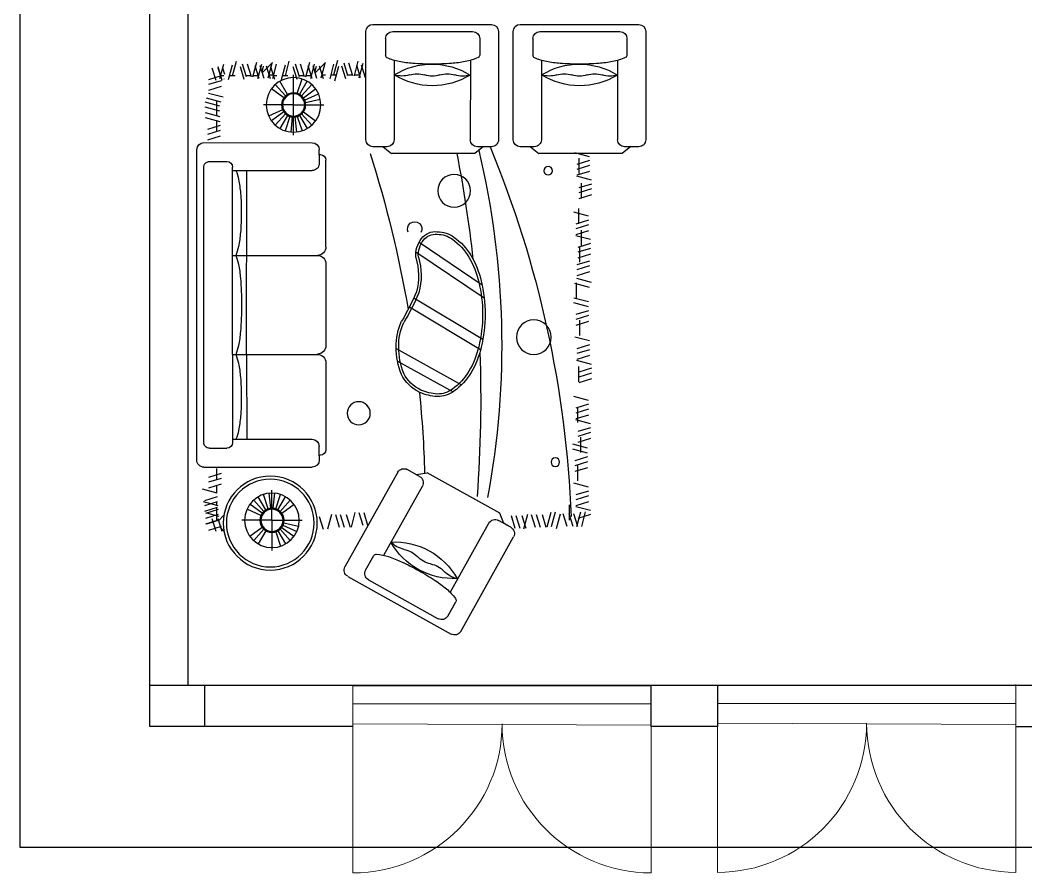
# Model space of a CAD drawing. Header units: millimetres. Extents: x -627 to 20370, y 1538 to 15679.
# Drawn here: x 1802 to 2409, y 7220 to 7734 of the extents above; entities that cross this region are included whole.
import ezdxf

# ---------------------------------------------------------------- set-up
doc = ezdxf.new("R2010")
doc.units = ezdxf.units.MM
for name, color, linetype in [('3', 3, 'Continuous'), ('Hidden', 5, 'Continuous'), ('平面布置', 7, 'Continuous')]:
    doc.layers.add(name, color=color, linetype=linetype)
doc.layers.add('blue', color=160, linetype='Continuous', lineweight=5)
doc.layers.add('new', color=3, linetype='Continuous', lineweight=30)

# ---------------------------------------------------------------- blocks, each defined once
blk = doc.blocks.new('salon1')
at = {"color": 253}
blk.add_line((-0.7733, 3.4197), (-0.6692, 3.4211), dxfattribs=at)
at = {"layer": '3', "color": 7}
for p, q in [((1.5503, 2.9498), (0.8965, 2.9496)), ((0.854, 2.8774), (0.8475, 2.8774)), ((0.854, 2.8763), (0.854, 2.907)), ((0.8542, 2.8805), (0.8542, 2.8241)), ((1.5931, 1.033), (1.5928, 2.9073)), ((0.8137, 2.3202), (0.8135, 2.8433)), ((1.3771, 1.6716), (1.3769, 2.8019)), ((1.5163, 2.836), (1.4109, 2.836)), ((1.551, 1.1389), (1.5503, 2.802)), ((1.3769, 2.7818), (0.8968, 2.7816)), ((1.292, 1.6717), (1.2918, 2.7818)), ((0.9974, 2.2692), (0.8647, 2.2691)), ((1.3771, 2.2694), (0.9974, 2.2692)), ((0.8137, 2.2181), (0.8137, 1.7229)), ((0.9974, 1.6718), (0.8647, 1.6718)), ((1.3771, 1.6716), (0.9974, 1.6718)), ((1.292, 1.6718), (1.2918, 1.1592)), ((1.3771, 1.6718), (1.3769, 1.1391)), ((0.8137, 1.6208), (0.8135, 1.0977)), ((1.3769, 1.1592), (0.8968, 1.1594)), ((0.8542, 1.0605), (0.8542, 1.1168)), ((1.5163, 1.105), (1.4109, 1.105)), ((0.854, 1.0636), (0.8475, 1.0636)), ((0.854, 1.0647), (0.854, 1.034)), ((0.2482, 0.9353), (0.3225, 0.9767)), ((1.5503, 0.9912), (0.8965, 0.9914)), ((-0.2354, 0.7128), (0.2035, 0.9579)), ((0.2677, 0.9462), (0.2035, 0.9579)), ((0.3803, 0.9603), (0.6987, 0.3901)), ((0.4651, 0.4596), (0.2318, 0.8774)), ((1.1394, 0.6703), (1.1394, 0.852)), ((1.0907, 0.7244), (1.0292, 0.7927)), ((1.103, 0.7333), (1.0571, 0.8129)), ((1.1169, 0.7395), (1.0885, 0.8269)), ((1.1318, 0.7427), (1.1222, 0.8341)), ((1.147, 0.7427), (1.1566, 0.8341)), ((1.1619, 0.7395), (1.1903, 0.8269)), ((1.1758, 0.7333), (1.2218, 0.8129)), ((1.1881, 0.7244), (1.2496, 0.7927)), ((1.0805, 0.7131), (1.0062, 0.7671)), ((1.1232, 0.7412), (1.1279, 0.7365)), ((1.1983, 0.7131), (1.2727, 0.7671)), ((1.2059, 0.6999), (1.2899, 0.7373)), ((-0.302, 0.6281), (-0.2277, 0.6696)), ((-0.2595, 0.651), (-0.2354, 0.7128)), ((1.1394, 0.6703), (0.9577, 0.6703)), ((1.1394, 0.6703), (1.1394, 0.4886)), ((1.1394, 0.6703), (1.3211, 0.6703)), ((-0.2568, 0.6579), (-0.2833, 0.6385)), ((0.0635, 0.2353), (-0.1698, 0.6532)), ((1.0682, 0.6551), (0.9783, 0.636)), ((1.0729, 0.6407), (0.989, 0.6033)), ((1.0805, 0.6275), (1.0062, 0.5735)), ((1.0907, 0.6162), (1.0292, 0.5479)), ((1.103, 0.6073), (1.0571, 0.5276)), ((1.1758, 0.6073), (1.2218, 0.5276)), ((1.1881, 0.6162), (1.2496, 0.5479)), ((1.1983, 0.6275), (1.2727, 0.5735)), ((1.2056, 0.6587), (1.2104, 0.654)), ((0, 0), (-0.3184, 0.5702)), ((1.1169, 0.6011), (1.0885, 0.5136)), ((0.574, 0.3692), (0.5245, 0.458)), ((0.6823, 0.3322), (0.0579, -0.0164)), ((0.5576, 0.3113), (0.1365, 0.0762)), ((0.0786, 0.0926), (0.0303, 0.1792))]:
    blk.add_line(p, q, dxfattribs=at)
for centre, radius in [((1.1495, 0.6537), 0.2835), ((1.1394, 0.6703), 0.1647), ((1.1394, 0.6703), 0.0728), ((1.1394, 0.6703), 0.0672)]:
    blk.add_circle(centre, radius, dxfattribs=at)
for centre, radius, start, end in [((0.8965, 2.907), 0.0425, 90.02282, 180.02282), ((1.5503, 2.9073), 0.0425, 0.02282, 90.02282), ((0.8475, 2.8433), 0.034, 90.02282, 180.02282), ((0.8968, 2.8242), 0.0425, 180.02282, 270.02282), ((1.4109, 2.8019), 0.034, 90.02282, 180.02282), ((1.5158, 2.8007), 0.0352, 357.88723, 89.23805), ((1.6407, 2.6674), 0.3057, 158.0125, 168.49669), ((2.0565, 2.5828), 0.73, 168.49669, 175.19454), ((2.7282, 2.5263), 1.404, 175.19454, 180.02282), ((2.7282, 2.5263), 1.404, 180.02282, 184.8511), ((0.252, 2.0836), 0.3637, 125.46058, 149.81978), ((0.252, 2.0836), 0.3481, 125.46058, 149.81978), ((0.1422, 2.2376), 0.1746, 90, 125.46058), ((0.1422, 2.2376), 0.159, 89.69663, 125.46058), ((0.1533, 2.3084), 0.1043, 36.78006, 96.07492), ((0.1533, 2.3084), 0.0888, 36.61066, 96.60005), ((0.1126, 2.2713), 0.1592, 354.55266, 38.73699), ((2.0566, 2.4693), 0.73, 184.8511, 191.54896), ((0.1126, 2.2713), 0.1436, 355.15636, 38.84477), ((0.8647, 2.3202), 0.051, 180.02282, 270.02282), ((1.6408, 2.3843), 0.3057, 191.54896, 202.40938), ((0.4274, 1.9815), 0.5667, 149.81978, 166.45624), ((0.4274, 1.9815), 0.5511, 149.81978, 166.45624), ((0.6342, 2.1456), 0.3951, 163.29264, 194.91168), ((0.6342, 2.1456), 0.3795, 163.05682, 194.73896), ((0.8647, 2.2181), 0.051, 89.97718, 179.97718), ((1.6408, 2.1544), 0.3057, 157.59062, 168.45104), ((1.6409, 2.1556), 0.3057, 157.63626, 158.20011), ((2.0566, 2.0694), 0.73, 168.45104, 175.1489), ((3.588, 1.9577), 2.2655, 175.60792, 179.67522), ((0.7058, 1.9145), 0.853, 166.45624, 180), ((0.7058, 1.9145), 0.8374, 166.45624, 180), ((1.802, 2.7134), 1.688, 203.36802, 210.20084), ((1.802, 2.7134), 1.6724, 203.40782, 210.22383), ((3.588, 1.9833), 2.2655, 180.32478, 184.39208), ((0.7058, 1.9145), 0.853, 180, 193.54376), ((0.7058, 1.9145), 0.8374, 180, 193.54376), ((0.0427, 1.7229), 0.332, 358.91103, 25.20363), ((0.0427, 1.7229), 0.3476, 358.92916, 25.31733), ((2.0566, 1.8716), 0.73, 184.8511, 191.54896), ((0.4274, 1.8474), 0.5667, 193.54376, 210.18022), ((0.4274, 1.8474), 0.5511, 193.54376, 210.18022), ((-0.0722, 1.7188), 0.4469, 338.80136, 359.717), ((-0.0722, 1.7188), 0.4624, 338.6984, 359.70345), ((0.8648, 1.7249), 0.0511, 179.83772, 269.99046), ((1.6408, 1.7866), 0.3057, 191.54896, 202.40938), ((0.8647, 1.6208), 0.051, 89.97718, 179.97718), ((1.6408, 1.5567), 0.3057, 157.59062, 168.45104), ((1.6409, 1.7854), 0.3057, 201.79989, 202.36374), ((2.0566, 1.4717), 0.73, 168.45104, 175.1489), ((0.252, 1.7454), 0.3637, 210.18022, 234.53942), ((0.252, 1.7454), 0.3481, 210.18022, 234.53942), ((0.1415, 1.6622), 0.2284, 295.61187, 332.65084), ((0.1415, 1.6622), 0.244, 295.5264, 332.84911), ((2.7282, 1.4147), 1.404, 175.1489, 179.97718), ((0.1422, 1.5913), 0.159, 234.53942, 269.79814), ((0.1422, 1.5913), 0.1746, 234.53942, 270), ((0.1184, 1.7439), 0.3124, 274.26561, 292.94903), ((0.1184, 1.7439), 0.328, 274.16056, 293.01206), ((2.7282, 1.4147), 1.404, 179.97718, 184.80546), ((2.0565, 1.3582), 0.73, 184.80546, 191.50331), ((0.8968, 1.1168), 0.0425, 89.97718, 179.97718), ((1.6407, 1.2736), 0.3057, 191.50331, 201.9875), ((0.8475, 1.0976), 0.034, 179.97718, 269.97718), ((1.4109, 1.1391), 0.034, 179.97718, 269.97718), ((1.5158, 1.1402), 0.0352, 270.76195, 2.11277), ((0.8965, 1.034), 0.0425, 179.97718, 269.97718), ((1.5501, 1.0341), 0.0429, 270.21182, 1.55427), ((0.3432, 0.9396), 0.0425, 29.17446, 119.17446), ((0.269, 0.8981), 0.0425, 119.17446, 209.17446), ((-0.207, 0.6324), 0.0425, 29.17446, 119.17446), ((-0.2812, 0.591), 0.0425, 119.17446, 209.17446), ((0.6861, -0.2923), 0.7845, 108.65989, 114.77827), ((0.5389, 0.1435), 0.3246, 95.45991, 108.65989), ((0.5096, 0.4497), 0.017, 29.17446, 95.45991), ((0.9939, -0.9591), 1.5189, 119.17446, 123.57065), ((0.9939, -0.9591), 1.5189, 114.77827, 119.17446), ((0.5369, 0.3485), 0.0425, 299.17446, 29.17446), ((0.6616, 0.3694), 0.0425, 299.17446, 29.17446), ((0.5878, -0.3472), 0.7845, 123.57065, 129.68903), ((0.294, 0.0068), 0.3246, 129.68903, 144.01558), ((0.0451, 0.1875), 0.017, 144.01558, 209.17446), ((0.1158, 0.1133), 0.0425, 209.17446, 299.17446), ((0.0371, 0.0207), 0.0425, 209.17446, 299.17446)]:
    blk.add_arc(centre, radius, start, end, dxfattribs=at)
at = {"layer": '平面布置', "color": 7}
for p, q in [((-0.359, 3.6633), (-1.0742, 3.663)), ((0.5298, 3.6633), (-0.1854, 3.663)), ((-1.1167, 3.6205), (-1.1165, 2.9674)), ((-0.478, 3.6207), (-0.9604, 3.6205)), ((-0.3162, 2.9677), (-0.3165, 3.6208)), ((-0.2279, 3.6205), (-0.2276, 2.9674)), ((0.4108, 3.6207), (-0.0715, 3.6205)), ((0.5726, 2.9677), (0.5724, 3.6208)), ((-1.0029, 3.578), (-1.0028, 3.4788)), ((-0.4355, 3.5782), (-0.4355, 3.4765)), ((-0.114, 3.578), (-0.114, 3.4788)), ((0.4533, 3.5782), (0.4534, 3.4765)), ((-0.9465, 3.4461), (-0.9464, 2.9675)), ((-0.4865, 3.4462), (-0.4863, 2.9676)), ((-0.0577, 3.4461), (-0.0575, 2.9675)), ((0.4023, 3.4462), (0.4025, 2.9676)), ((1.0089, 2.9946), (1.0089, 3.3593)), ((0.9602, 3.2316), (0.8987, 3.3)), ((0.9725, 3.2406), (0.9266, 3.3202)), ((0.9864, 3.2468), (0.958, 3.3342)), ((1.0453, 3.2406), (1.0913, 3.3202)), ((1.0576, 3.2316), (1.1191, 3.3)), ((0.9424, 3.2072), (0.8585, 3.2446)), ((0.95, 3.2203), (0.8757, 3.2744)), ((1.0678, 3.2203), (1.1422, 3.2744)), ((1.0089, 3.1776), (0.8272, 3.1776)), ((0.9377, 3.1927), (0.8478, 3.2118)), ((1.0089, 3.1776), (1.1906, 3.1776)), ((0.95, 3.1348), (0.8757, 3.0808)), ((0.9602, 3.1235), (0.8987, 3.0552)), ((0.9725, 3.1145), (0.9266, 3.0349)), ((0.9864, 3.1083), (0.958, 3.0209)), ((1.0013, 3.1052), (0.9917, 3.0138)), ((1.0165, 3.1052), (1.0261, 3.0138)), ((1.0314, 3.1083), (1.0598, 3.0209)), ((1.0453, 3.1145), (1.0913, 3.0349)), ((1.0576, 3.1235), (1.1191, 3.0552)), ((1.0678, 3.1348), (1.1422, 3.0808)), ((1.0754, 3.148), (1.1594, 3.1106)), ((-1.0739, 2.9249), (-0.9889, 2.9249)), ((-1.0257, 2.9256), (-0.9745, 2.8834)), ((-0.4215, 2.9251), (-0.4718, 2.8836)), ((-0.4438, 2.9251), (-0.3587, 2.9252)), ((-0.1851, 2.9249), (-0.1, 2.9249)), ((-0.1368, 2.9256), (-0.0856, 2.8834)), ((0.4674, 2.9251), (0.4171, 2.8836)), ((0.4451, 2.9251), (0.5301, 2.9252)), ((-0.9745, 2.8834), (-0.4718, 2.8836)), ((-0.0856, 2.8834), (0.4171, 2.8836))]:
    blk.add_line(p, q, dxfattribs=at)
at = {"layer": '平面布置', "color": 252}
for p, q in [((0.5748, 3.3415), (0.5983, 3.418)), ((0.6124, 3.3415), (0.5889, 3.4297)), ((0.6042, 3.3415), (0.6277, 3.418)), ((0.6418, 3.3533), (0.6183, 3.4415)), ((0.6511, 3.3533), (0.6747, 3.4297)), ((0.6806, 3.3533), (0.7041, 3.4297)), ((0.6944, 3.3356), (0.7179, 3.4121)), ((0.7591, 3.3239), (0.7355, 3.4121)), ((0.7653, 3.3592), (0.7418, 3.4474)), ((0.7885, 3.3356), (0.765, 3.4238)), ((0.8171, 3.4338), (0.8789, 3.3719)), ((0.8419, 3.3415), (0.8184, 3.4297)), ((0.829, 3.3356), (0.8525, 3.4121)), ((0.8676, 3.3362), (0.8911, 3.4126)), ((0.88, 3.3752), (0.8701, 3.4121)), ((0.9052, 3.3362), (0.8817, 3.4244)), ((0.897, 3.3362), (0.9205, 3.4126)), ((0.9346, 3.348), (0.9111, 3.4362)), ((0.9439, 3.348), (0.9675, 3.4244)), ((0.9734, 3.348), (0.9969, 3.4244)), ((0.9872, 3.3303), (1.0107, 3.4068)), ((1.0581, 3.3538), (1.0346, 3.442)), ((1.0813, 3.3303), (1.0578, 3.4185)), ((1.1347, 3.3362), (1.1112, 3.4244)), ((1.1218, 3.3303), (1.1453, 3.4068)), ((1.1365, 3.4338), (1.1984, 3.3719)), ((1.1613, 3.3415), (1.1378, 3.4297)), ((1.1484, 3.3356), (1.1719, 3.4121)), ((1.187, 3.3362), (1.2105, 3.4126)), ((1.1994, 3.3752), (1.1896, 3.4121)), ((1.2246, 3.3362), (1.2011, 3.4244)), ((1.2164, 3.3362), (1.2399, 3.4126)), ((1.254, 3.348), (1.2305, 3.4362)), ((1.2634, 3.348), (1.2869, 3.4244)), ((1.2928, 3.348), (1.3163, 3.4244)), ((1.3066, 3.3303), (1.3301, 3.4068)), ((1.3775, 3.3538), (1.354, 3.442)), ((1.4007, 3.3303), (1.3772, 3.4185)), ((1.423, 3.3619), (1.4349, 3.4003)), ((1.4541, 3.3362), (1.4306, 3.4244)), ((1.4408, 3.3239), (1.4643, 3.4003)), ((1.4412, 3.3303), (1.4647, 3.4068)), ((1.4761, 3.3239), (1.4996, 3.4003)), ((0.6081, 3.3574), (0.6407, 3.3574)), ((0.6091, 3.3574), (0.6392, 3.3574)), ((0.6524, 3.3574), (0.6818, 3.3574)), ((0.7501, 3.3574), (0.7827, 3.3574)), ((0.8171, 3.3574), (0.8357, 3.3574)), ((0.9009, 3.3521), (0.9335, 3.3521)), ((0.9019, 3.3521), (0.932, 3.3521)), ((0.9452, 3.3521), (0.9746, 3.3521)), ((1.0429, 3.3521), (1.0755, 3.3521)), ((1.1099, 3.3521), (1.1285, 3.3521)), ((1.1365, 3.3574), (1.1551, 3.3574)), ((1.2204, 3.3521), (1.2529, 3.3521)), ((1.2213, 3.3521), (1.2515, 3.3521)), ((1.2646, 3.3521), (1.2941, 3.3521)), ((1.3623, 3.3521), (1.3949, 3.3521)), ((1.4293, 3.3521), (1.4479, 3.3521)), ((1.4461, 3.3529), (1.5225, 3.3293)), ((1.4461, 3.3235), (1.5225, 3.2999)), ((1.4461, 3.2882), (1.5225, 3.2646)), ((1.4343, 3.2235), (1.5225, 3.247)), ((1.4461, 3.194), (1.5343, 3.2176)), ((1.4546, 3.1696), (1.5428, 3.1932)), ((1.4546, 3.1402), (1.5428, 3.1638)), ((1.4736, 3.2014), (1.4736, 3.1116)), ((1.452, 3.1058), (1.5401, 3.1293)), ((1.452, 3.0764), (1.5401, 3.0999)), ((1.452, 3.0529), (1.5284, 3.0293)), ((1.4736, 3.0822), (1.4736, 3.0168)), ((1.452, 3.0234), (1.5284, 2.9999)), ((1.452, 2.9881), (1.5284, 2.9646)), ((-0.7769, 2.8646), (-0.6887, 2.8881)), ((-0.712, 2.856, 0.6857), (-0.712, 2.7635, 0.6857)), ((-0.7769, 2.8411), (-0.7005, 2.8175)), ((-0.7769, 2.8117), (-0.7005, 2.7881)), ((-0.7887, 2.7234), (-0.7005, 2.747)), ((-0.7769, 2.7764), (-0.7005, 2.7528)), ((-0.7887, 2.6999), (-0.7123, 2.6764)), ((-0.7887, 2.6705), (-0.7123, 2.6469)), ((-0.7261, 2.7055, 1.3714), (-0.7261, 2.613, 1.3714)), ((-0.7887, 2.6352), (-0.7123, 2.6116)), ((-0.7111, 2.5515, 1.3714), (-0.7111, 2.459, 1.3714)), ((-0.7711, 2.5058), (-0.6829, 2.5293)), ((-0.7711, 2.4822), (-0.6946, 2.4587)), ((-0.7711, 2.4528), (-0.6946, 2.4293)), ((-0.7828, 2.3646), (-0.6946, 2.3881)), ((-0.7711, 2.4175), (-0.6946, 2.394)), ((-0.7261, 2.422, 1.3714), (-0.7261, 2.3294, 1.3714)), ((-0.7828, 2.341), (-0.7064, 2.3175)), ((-0.7828, 2.3116), (-0.7064, 2.2881)), ((-0.7167, 2.3206, 1.3714), (-0.7167, 2.228, 1.3714)), ((-0.7828, 2.2763), (-0.7064, 2.2528)), ((-0.7769, 2.2351), (-0.7005, 2.2116)), ((-0.7769, 2.2057), (-0.7005, 2.1822)), ((-0.7887, 2.1057), (-0.7005, 2.1293)), ((-0.7769, 2.1704), (-0.7005, 2.1469)), ((-0.7769, 2.0763), (-0.6887, 2.0998)), ((-0.6973, 2.1045, 1.3714), (-0.6973, 2.0119, 1.3714)), ((-0.7711, 1.9881), (-0.6829, 2.0116)), ((-0.7711, 1.9587), (-0.6829, 1.9822)), ((-0.7711, 1.9351), (-0.6946, 1.9116)), ((-0.7711, 1.9057), (-0.6946, 1.8822)), ((-0.7711, 1.8704), (-0.6946, 1.8469)), ((-0.7167, 1.8779, 1.3714), (-0.7167, 1.7853, 1.3714)), ((-0.7769, 1.7528), (-0.6887, 1.7763)), ((-0.7769, 1.7292), (-0.7005, 1.7057)), ((-0.7769, 1.6998), (-0.7005, 1.6763)), ((-0.7769, 1.6645), (-0.7005, 1.641)), ((-0.7887, 1.6116), (-0.7005, 1.6351)), ((-0.7887, 1.588), (-0.7123, 1.5645)), ((-0.7102, 1.5995, 1.3714), (-0.7102, 1.5069, 1.3714)), ((-0.7887, 1.5586), (-0.7123, 1.5351)), ((-0.7887, 1.5233), (-0.7123, 1.4998)), ((-0.7711, 1.3939), (-0.6829, 1.4174)), ((-0.7711, 1.3704), (-0.6946, 1.3468)), ((-0.7711, 1.341), (-0.6946, 1.3174)), ((-0.7037, 1.3535, 1.3714), (-0.7037, 1.2609, 1.3714)), ((-0.7828, 1.2527), (-0.6946, 1.2763)), ((-0.7711, 1.3057), (-0.6946, 1.2821)), ((-0.7828, 1.2292), (-0.7064, 1.2057)), ((-0.7828, 1.1998), (-0.7064, 1.1762)), ((-0.7828, 1.1645), (-0.7064, 1.1409)), ((-0.7232, 1.1722, 1.3714), (-0.7232, 1.0797, 1.3714)), ((-0.7652, 1.1057), (-0.677, 1.1292)), ((-0.7652, 1.0762), (-0.677, 1.0998)), ((-0.7652, 1.0527), (-0.6887, 1.0292)), ((-0.7652, 1.0233), (-0.6887, 0.9998)), ((-0.7652, 0.988), (-0.6887, 0.9645)), ((-0.7042, 1.0012, 1.3714), (-0.7042, 0.9087, 1.3714)), ((1.4736, 0.9836), (1.4736, 0.9148)), ((1.4461, 0.9527), (1.5225, 0.9292)), ((1.4461, 0.9233), (1.5225, 0.8998)), ((-0.7711, 0.8703), (-0.6829, 0.8939)), ((1.4461, 0.888), (1.5225, 0.8645)), ((1.4696, 0.835), (1.5578, 0.8586)), ((1.4736, 0.8795), (1.4736, 0.8361)), ((-0.7711, 0.8468), (-0.6946, 0.8233)), ((-0.7711, 0.8174), (-0.6946, 0.7939)), ((1.4696, 0.8115), (1.546, 0.788)), ((-0.7828, 0.7292), (-0.6946, 0.7527)), ((-0.7711, 0.7821), (-0.6946, 0.7586)), ((-0.6542, 0.7638, 1.3714), (-0.6542, 0.6713, 1.3714)), ((1.4637, 0.7586), (1.5519, 0.7821)), ((1.4637, 0.735), (1.5401, 0.7115)), ((1.4696, 0.7821), (1.546, 0.7586)), ((1.4696, 0.7468), (1.546, 0.7233)), ((1.4736, 0.7809), (1.4736, 0.7612)), ((1.4736, 0.7456), (1.4736, 0.6655)), ((-0.7828, 0.7056), (-0.7064, 0.6821)), ((-0.7301, 0.6326), (-0.7536, 0.7208)), ((-0.7007, 0.6326), (-0.7242, 0.7208)), ((-0.7067, 0.6326), (-0.6832, 0.709)), ((-0.6773, 0.6326), (-0.6538, 0.709)), ((-0.642, 0.6326), (-0.6185, 0.709)), ((-0.5773, 0.6208), (-0.6008, 0.709)), ((-0.5479, 0.6326), (-0.5714, 0.7208)), ((-0.5433, 0.7173), (-0.5197, 0.6291)), ((-0.4903, 0.7055), (-0.5138, 0.6291)), ((-0.455, 0.7055), (-0.4785, 0.6291)), ((-0.4256, 0.7055), (-0.4491, 0.6291)), ((-0.4021, 0.7055), (-0.3785, 0.6173)), ((-0.3681, 0.6996), (-0.3916, 0.6232)), ((-0.3328, 0.6996), (-0.3563, 0.6232)), ((-0.3034, 0.6996), (-0.3269, 0.6232)), ((0.5859, 0.7173), (0.5623, 0.6408)), ((0.6153, 0.7173), (0.5917, 0.6408)), ((0.6388, 0.7173), (0.6623, 0.6291)), ((0.6917, 0.7055), (0.6682, 0.6291)), ((0.727, 0.7055), (0.7035, 0.6291)), ((0.7565, 0.7055), (0.7329, 0.6291)), ((0.78, 0.7055), (0.8035, 0.6173)), ((0.829, 0.615), (0.8525, 0.6914)), ((1.4291, 0.7004), (1.4609, 0.6686)), ((1.4408, 0.6032), (1.4643, 0.6796)), ((1.4578, 0.6939), (1.5326, 0.7138)), ((1.4578, 0.6703), (1.5343, 0.6468)), ((1.4637, 0.7056), (1.5401, 0.6821)), ((1.4637, 0.6703), (1.5401, 0.6468)), ((1.4761, 0.6032), (1.4996, 0.6796)), ((1.4461, 0.6322), (1.5225, 0.6087))]:
    blk.add_line(p, q, dxfattribs=at)
at = {"layer": '平面布置', "color": 8}
for p, q in [((0.2518, 2.3488), (-0.1288, 2.0915)), ((0.2707, 2.2908), (-0.1416, 2.0122)), ((0.2823, 2.0135), (-0.1338, 1.7633)), ((0.3093, 1.9591), (-0.12, 1.7009)), ((0.3901, 1.7066), (-0.0045, 1.4883)), ((0.3818, 1.6313), (0.0462, 1.4456))]:
    blk.add_line(p, q, dxfattribs=at)
at = {"layer": '平面布置', "color": 253}
blk.add_line((1.4532, 0.63), (1.4289, 0.6057), dxfattribs=at)
at = {"layer": '平面布置', "color": 7}
for radius in [0.1647, 0.0728, 0.0672]:
    blk.add_circle((1.0089, 3.1776), radius, dxfattribs=at)
at = {"layer": '平面布置', "color": 252}
for centre, radius in [((-0.5273, 2.7806), 0.026), ((0.0402, 2.6593), 0.0988), ((-0.4407, 1.7755), 0.1047), ((0.6158, 1.3163), 0.0698), ((-0.5706, 1.0217), 0.026)]:
    blk.add_circle(centre, radius, dxfattribs=at)
at = {"layer": '平面布置', "color": 253}
blk.add_circle((1.1495, 0.6537), 0.2646, dxfattribs=at)
at = {"layer": '平面布置', "color": 7}
for centre, radius, start, end in [((-1.0742, 3.6205), 0.0425, 90.02282, 180.02282), ((-0.359, 3.6208), 0.0425, 0.02282, 90.02282), ((-0.1853, 3.6205), 0.0425, 90.02282, 180.02282), ((0.5298, 3.6208), 0.0425, 0.02282, 90.02282), ((-0.9604, 3.578), 0.0425, 90.02282, 180.02282), ((-0.478, 3.5782), 0.0425, 0.02282, 90.02282), ((-0.0715, 3.578), 0.0425, 90.02282, 180.02282), ((0.4108, 3.5782), 0.0425, 0.02282, 90.02282), ((-0.9858, 3.4788), 0.017, 180.02282, 245.18171), ((-0.8567, 3.758), 0.3246, 245.18171, 259.50825), ((-0.5763, 3.7581), 0.3246, 280.53739, 293.73738), ((-0.4525, 3.4765), 0.017, 293.73738, 0.02282), ((-0.097, 3.4788), 0.017, 180.02282, 245.18171), ((0.0321, 3.758), 0.3246, 245.18171, 259.50825), ((0.3126, 3.7581), 0.3246, 280.53739, 293.73738), ((0.4364, 3.4765), 0.017, 293.73738, 0.02282), ((-0.773, 4.2102), 0.7845, 259.50825, 265.62663), ((-0.717, 4.9425), 1.5189, 265.62663, 270.02282), ((-0.717, 4.9425), 1.5189, 270.02282, 274.41901), ((-0.6604, 4.2103), 0.7845, 274.41901, 280.53739), ((0.1159, 4.2102), 0.7845, 259.50825, 265.62663), ((0.1719, 4.9425), 1.5189, 265.62663, 270.02282), ((0.1719, 4.9425), 1.5189, 270.02282, 274.41901), ((0.2285, 4.2103), 0.7845, 274.41901, 280.53739), ((-1.0739, 2.9674), 0.0425, 180.02282, 270.02282), ((-0.9889, 2.9674), 0.0425, 270.02282, 0.02282), ((-0.4438, 2.9677), 0.0425, 180.02282, 270.02282), ((-0.3588, 2.9677), 0.0425, 270.02282, 0.02282), ((-0.1851, 2.9674), 0.0425, 180.02282, 270.02282), ((-0.1, 2.9674), 0.0425, 270.02282, 0.02282), ((0.445, 2.9677), 0.0425, 180.02282, 270.02282), ((0.5301, 2.9677), 0.0425, 270.02282, 0.02282)]:
    blk.add_arc(centre, radius, start, end, dxfattribs=at)
at = {"layer": '平面布置', "color": 252}
for centre, radius, start, end in [((-0.7156, 2.9895), 0.4341, 58.32966, 121.888), ((0.1733, 2.9895), 0.4341, 58.32966, 121.888), ((-0.717, 3.7275), 0.4341, 238.32966, 301.888), ((-0.8995, 3.5021), 0.1511, 252.50783, 287.70983), ((-0.8076, 3.2143), 0.1511, 72.50783, 107.70983), ((-0.7167, 3.5025), 0.1511, 252.50783, 287.70983), ((-0.6248, 3.2147), 0.1511, 72.50783, 107.70983), ((-0.534, 3.5028), 0.1511, 252.50783, 287.70983), ((0.1719, 3.7275), 0.4341, 238.32966, 301.888), ((-0.0106, 3.5021), 0.1511, 252.50783, 287.70983), ((0.0813, 3.2143), 0.1511, 72.50783, 107.70983), ((0.1721, 3.5025), 0.1511, 252.50783, 287.70983), ((0.264, 3.2147), 0.1511, 72.50783, 107.70983), ((0.3548, 3.5028), 0.1511, 252.50783, 287.70983), ((4.1454, 2.2839), 2.9119, 158.83649, 158.87132), ((5.839, 0.4369), 6.5098, 157.53039, 177.74987), ((4.7535, 1.7312), 5.0005, 166.46005, 190.64625), ((7.6273, 1.3963), 7.7475, 168.93369, 173.69796), ((7.3105, 0.7385), 7.0959, 162.4045, 170.22651), ((0.2781, 2.4293), 0.0433, 333.59105, 210.58044), ((7.6273, 1.3963), 7.7475, 177.87965, 184.30622), ((7.3105, 0.7385), 7.0959, 174.29809, 178.24931), ((0.3994, 0.1057, 0.6857), 0.4341, 86.94937, 150.5077), ((0.0446, 0.7529, 0.6857), 0.4341, 266.94937, 330.5077), ((0.3712, 0.3468, 0.6857), 0.1511, 101.12753, 136.32954), ((0.3128, 0.6433, 0.6857), 0.1511, 281.12753, 316.32954), ((0.1526, 0.5554, 0.6857), 0.1511, 281.12753, 316.32954), ((0.2109, 0.259, 0.6857), 0.1511, 101.12753, 136.32954), ((-0.0076, 0.4676, 0.6857), 0.1511, 281.12753, 316.32954)]:
    blk.add_arc(centre, radius, start, end, dxfattribs=at)

msp = doc.modelspace()

# ---------------------------------------------------------------- linework, layer by layer
for p, q in [((1879.91, 7307.86), (1879.91, 7332.86)), ((1879.91, 7332.86), (1912.91, 7332.86)), ((1912.91, 7332.86), (1912.91, 7307.86)), ((1912.91, 7307.86), (1879.91, 7307.86))]:
    msp.add_line(p, q)
at = {"layer": 'blue'}
msp.add_line((1902.91, 7307.86), (1879.91, 7307.86), dxfattribs=at)
for points in [[(2491.91, 7332.86), (1912.91, 7332.86)], [(2182.41, 7332.54), (2002.41, 7332.54), (2002.41, 7309.54), (2182.41, 7308.76), (2182.41, 7332.86)], [(2402.41, 7332.86), (2222.41, 7332.86), (2222.41, 7309.86), (2402.41, 7309.08), (2402.41, 7333.18)], [(2182.41, 7321.52), (2002.41, 7321.52)], [(2402.41, 7321.84), (2222.41, 7321.84)], [(2002.41, 7309.54), (2002.41, 7219.54)], [(2182.41, 7309.54), (2182.41, 7219.54)], [(2222.41, 7309.86), (2222.41, 7219.86)], [(2402.41, 7309.86), (2402.41, 7219.86)]]:
    msp.add_lwpolyline(points, dxfattribs=at)
for centre, start, end in [((2002.41, 7309.54), 270, 0), ((2182.41, 7309.54), 180, 270), ((2222.41, 7309.86), 270, 0), ((2402.41, 7309.86), 180, 270)]:
    msp.add_arc(centre, 90, start, end, dxfattribs=at)
at = {"layer": 'Hidden'}
for p, q in [((1801.6, 7234.86), (1801.6, 7791.86)), ((2414.6, 7234.86), (1801.6, 7234.86))]:
    msp.add_line(p, q, dxfattribs=at)
at = {"layer": 'new'}
for p, q in [((1902.91, 7332.86), (1902.91, 7765.86)), ((1879.91, 7307.86), (1879.91, 7755.86)), ((1902.91, 7332.86), (1902.91, 7753.86))]:
    msp.add_line(p, q, dxfattribs=at)
for points in [[(1912.91, 7332.86), (2202.41, 7332.86), (2494.91, 7332.86)], [(2202.41, 7332.86), (2222.41, 7332.86), (2222.41, 7307.86), (2182.41, 7307.86), (2182.41, 7332.86)], [(2002.41, 7307.86), (1912.91, 7307.86)], [(2402.41, 7307.86), (2491.91, 7307.86)]]:
    msp.add_lwpolyline(points, dxfattribs=at)

# ---------------------------------------------------------------- block references
at = {"xscale": -100, "yscale": 100, "zscale": 100, "rotation": 359.9994424039914}
msp.add_blockref('salon1', (2067.5, 7365.31), dxfattribs=at)

doc.saveas('drawing.dxf')
